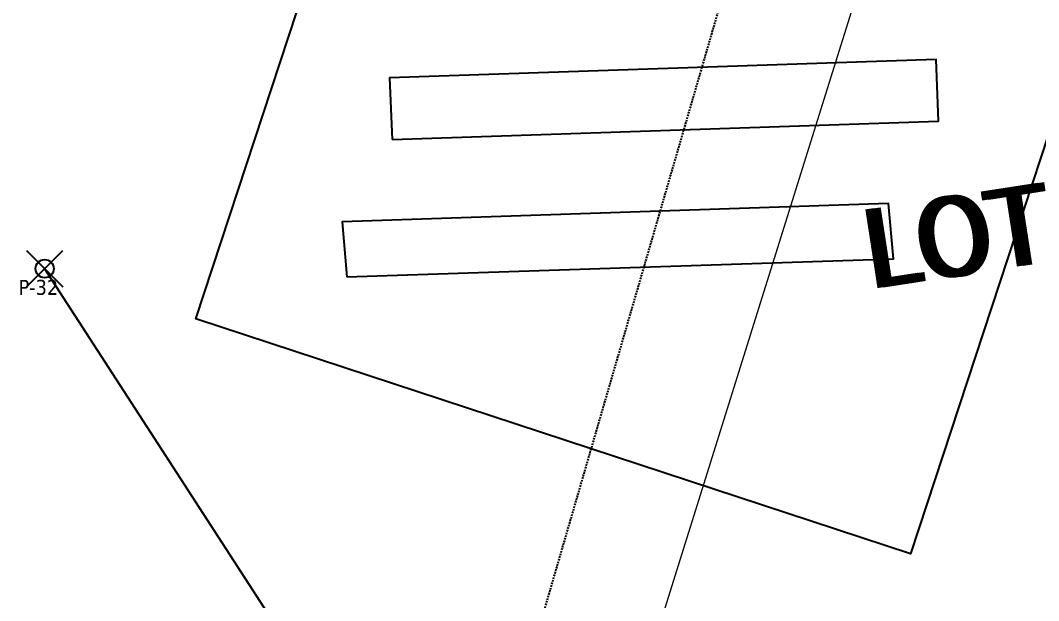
# Model space of a CAD drawing. Header units: metres. Extents: x 2 to 659295185, y -28 to 1124222152.
# Drawn here: x 654063.7 to 654342.6, y 1123430.8 to 1123589.7 of the extents above; entities that cross this region are included whole.
import ezdxf
from ezdxf.enums import TextEntityAlignment as Align

# ---------------------------------------------------------------- set-up
doc = ezdxf.new("R2010")
doc.units = ezdxf.units.M
doc.header["$MEASUREMENT"] = 0
doc.header["$PDMODE"] = 35
doc.header["$PDSIZE"] = 5
doc.linetypes.add('HIDDEN', pattern=[0.375, 0.25, -0.125])
for name, color, linetype in [('000PAREDES', 2, 'CONTINUOUS'), ('Acotado', 7, 'CONTINUOUS'), ('CALLES', 1, 'CONTINUOUS'), ('CURVAS', 2, 'CONTINUOUS'), ('Estructura', 1, 'CONTINUOUS'), ('TUBO', 1, 'CONTINUOUS')]:
    doc.layers.add(name, color=color, linetype=linetype)
doc.styles.get("Standard").update_dxf_attribs({"font": 'tahoma.ttf'})

msp = doc.modelspace()

# ---------------------------------------------------------------- linework, layer by layer
at = {"layer": '000PAREDES'}
msp.add_lwpolyline([(654356.4, 1123592.4213), (654307.436, 1123443.6054), (654111.6931, 1123508.0095), (654238.7295, 1123894.1102), (654434.4724, 1123829.7061), (654384.8897, 1123679.0097)], dxfattribs=at)
at = {"layer": 'Acotado'}
msp.add_line((654203.7279, 1123315.8206), (654070.3015, 1123521.7193), dxfattribs=at)
msp.add_point((654070.2977, 1123521.7124), dxfattribs=at)
at = {"layer": 'CURVAS', "lineweight": 0}
msp.add_lwpolyline([(654349, 1123277), (654205, 1123316), (654415, 1123988), (654543, 1123924), (654349, 1123277)], dxfattribs=at)
at = {"layer": 'Estructura', "linetype": 'HIDDEN', "ltscale": 2, "flags": 128}
msp.add_lwpolyline([(654181.86, 1123340.9322), (654369.9995, 1123988.7524)], dxfattribs=at)
at = {"layer": 'TUBO'}
for points in [[(654165.455, 1123557.1057), (654315.171, 1123562.1263), (654314.4794, 1123579.0264), (654164.7634, 1123574.0059)], [(654153.0804, 1123519.4957), (654302.7683, 1123524.4308), (654301.4861, 1123539.536), (654151.7701, 1123534.5154)]]:
    msp.add_lwpolyline(points, close=True, dxfattribs=at)

# ---------------------------------------------------------------- texts
at = {"layer": 'Acotado', "color": 41, "true_color": 0xf4ee51, "insert": (654063.1779, 1123518.6471), "char_height": 4.10407, "attachment_point": 1}
msp.add_mtext_dynamic_manual_height_columns('P-32', width=16.819384, gutter_width=25, heights=[0], dxfattribs=at)
at = {"layer": 'CALLES', "color": 0}
for p in [(654339.9135, 1123533.8222), (654341.6158, 1123533.9998)]:
    msp.add_text('LOTE B', height=21.8079, rotation=8.796218, dxfattribs=at).set_placement(p, align=Align.MIDDLE)

doc.saveas('drawing.dxf')
